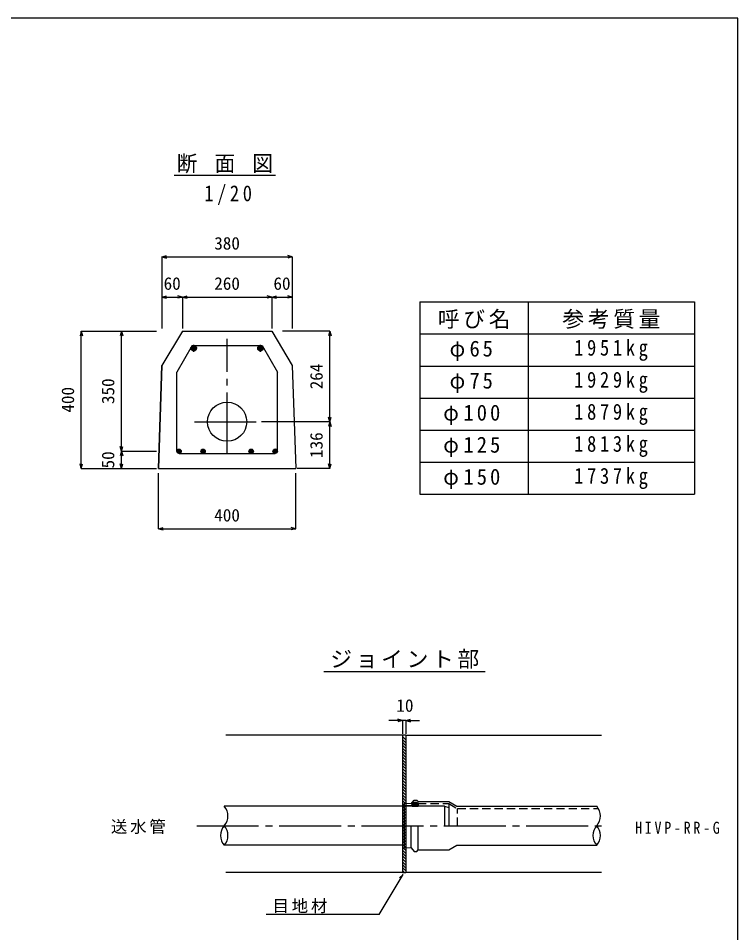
# Model space of a CAD drawing. Units: millimetres, scale not verified, with parts at other scales. Extents: x -2095 to 2541, y -2464 to 1486.
# Drawn here: x 533 to 2105, y -512 to 1486 of the extents above; entities that cross this region are included whole.
import ezdxf
from ezdxf.enums import TextEntityAlignment as Align

# ---------------------------------------------------------------- set-up
doc = ezdxf.new("R2010")
doc.units = ezdxf.units.MM
doc.header["$LTSCALE"] = 15
for name, pattern in [('CHAIN1', [8, 5, -1, 1, -1]), ('CHAIN2', [12, 9, -1, 1, -1]), ('DASHED1', [1.8, 1.2, -0.6])]:
    doc.linetypes.add(name, pattern=pattern)
for name, color, linetype in [('0-1', 3, 'Continuous'), ('0-2_パイプ', 7, 'Continuous'), ('0-3', 2, 'Continuous'), ('0-6', 4, 'Continuous'), ('0-F', 7, 'Continuous'), ('2-0_外寸', 7, 'Continuous')]:
    doc.layers.add(name, color=color, linetype=linetype)
doc.styles.add('ＭＳ ゴシック', font='')
doc.styles.get('ＭＳ ゴシック').set_extended_font_data('MS Gothic')

msp = doc.modelspace()

# ---------------------------------------------------------------- linework, layer by layer
at = {"layer": '0-1'}
for p, q in [((873.6, 1143.52), (1094.81, 1143.52)), ((891.58, 802.53), (846.58, 727.53)), ((891.58, 802.53), (846.58, 727.53)), ((891.58, 802.53), (1064.08, 802.53)), ((914.08, 802.53), (1086.58, 802.53)), ((1086.58, 802.53), (1131.58, 727.53)), ((1131.58, 727.53), (1139.08, 502.53)), ((839.08, 502.53), (1139.08, 502.53))]:
    msp.add_line(p, q, dxfattribs=at)
at = {"layer": '0-1', "color": 7, "linetype": 'CHAIN2'}
for p, q in [((989.08, 533.35), (989.08, 785.39)), ((917.9, 604.53), (1060.25, 604.53))]:
    msp.add_line(p, q, dxfattribs=at)
at = {"layer": '0-1'}
msp.add_lwpolyline([(839.08, 502.53), (846.58, 727.53), (839.08, 502.53)], dxfattribs=at)
at = {"layer": '0-2_パイプ'}
msp.add_circle((989.08, 604.53), 42.75, dxfattribs=at)
at = {"layer": '0-3', "color": 4}
for p, q in [((846.58, 964.96), (856.72, 967.68)), ((846.58, 964.96), (1131.58, 964.96)), ((846.58, 964.96), (856.72, 962.25)), ((846.58, 964.96), (846.58, 877.03)), ((1131.58, 964.96), (1121.44, 967.68)), ((1131.58, 964.96), (1121.44, 962.25)), ((1131.58, 964.96), (1131.58, 877.03)), ((846.58, 877.03), (856.72, 879.74)), ((891.58, 877.03), (881.43, 879.74)), ((891.58, 877.03), (901.72, 879.74)), ((1086.58, 877.03), (1076.43, 879.74)), ((1086.58, 877.03), (1096.72, 879.74)), ((1131.58, 877.03), (1121.44, 879.74)), ((846.58, 877.03), (891.58, 877.03)), ((846.58, 877.03), (856.72, 874.31)), ((846.58, 877.03), (846.58, 807.91)), ((891.58, 877.03), (881.43, 874.31)), ((891.58, 877.03), (891.58, 807.91)), ((891.58, 877.03), (1086.58, 877.03)), ((891.58, 877.03), (901.72, 874.31)), ((1086.58, 877.03), (1076.43, 874.31)), ((1086.58, 877.03), (1086.58, 807.91)), ((1086.58, 877.03), (1131.58, 877.03)), ((1086.58, 877.03), (1096.72, 874.31)), ((1131.58, 877.03), (1121.44, 874.31)), ((1131.58, 877.03), (1131.58, 807.91)), ((670.37, 802.53), (667.65, 792.39)), ((670.37, 502.53), (670.37, 802.53)), ((670.37, 802.53), (673.08, 792.39)), ((670.37, 802.53), (758.25, 802.53)), ((1213.65, 802.53), (1110.2, 802.53)), ((1213.65, 802.53), (1210.93, 792.39)), ((1213.65, 604.53), (1213.65, 802.53)), ((1213.65, 802.53), (1216.36, 792.39)), ((1213.65, 604.53), (1110.2, 604.53)), ((1213.65, 604.53), (1210.93, 614.67)), ((1213.65, 604.53), (1216.36, 614.67)), ((670.37, 502.53), (667.65, 512.67)), ((670.37, 502.53), (673.08, 512.67)), ((670.37, 502.53), (758.25, 502.53))]:
    msp.add_line(p, q, dxfattribs=at)
at = {"layer": '0-3'}
for p, q in [((912.6, 771.03), (879.2, 712.53)), ((910.19, 765.55), (915.65, 771)), ((910.26, 764.02), (917.18, 770.94)), ((910.61, 762.78), (918.42, 770.59)), ((910.85, 767.8), (913.4, 770.35)), ((911.15, 761.74), (919.46, 770.05)), ((911.86, 760.85), (920.34, 769.34)), ((912.72, 760.12), (921.08, 768.48)), ((913.73, 759.55), (921.65, 767.47)), ((914.94, 759.16), (922.04, 766.26)), ((916.4, 759.03), (922.17, 764.8)), ((918.43, 759.47), (921.73, 762.77)), ((1061.75, 759.03), (1055.99, 764.8)), ((1063.22, 759.16), (1056.11, 766.26)), ((1059.72, 759.47), (1056.43, 762.77)), ((1064.42, 759.55), (1056.5, 767.47)), ((1065.44, 760.12), (1057.08, 768.48)), ((1066.29, 760.85), (1057.81, 769.34)), ((1067, 761.74), (1058.69, 770.05)), ((1067.55, 762.78), (1059.74, 770.59)), ((1067.9, 764.02), (1060.98, 770.94)), ((1067.96, 765.55), (1062.51, 771)), ((1067.31, 767.8), (1064.75, 770.35)), ((879.2, 540.03), (879.2, 712.53)), ((1098.95, 540.03), (1098.95, 712.53)), ((879.21, 539.84), (884.27, 544.9)), ((879.3, 540.99), (883.11, 544.81)), ((879.33, 538.91), (885.2, 544.77)), ((879.6, 538.11), (886, 544.51)), ((879.96, 537.41), (886.69, 544.14)), ((880.12, 542.87), (881.23, 543.99)), ((880.42, 536.81), (887.3, 543.69)), ((880.95, 536.28), (887.82, 543.15)), ((881.57, 535.84), (888.26, 542.53)), ((882.29, 535.49), (888.61, 541.82)), ((883.1, 535.25), (888.85, 541)), ((884.07, 535.15), (888.95, 540.04)), ((931.71, 539.84), (936.77, 544.9)), ((931.8, 540.99), (935.61, 544.81)), ((931.83, 538.91), (937.7, 544.77)), ((932.1, 538.11), (938.5, 544.51)), ((932.46, 537.41), (939.19, 544.14)), ((932.62, 542.87), (933.73, 543.99)), ((932.92, 536.81), (939.8, 543.69)), ((933.45, 536.28), (940.32, 543.15)), ((934.07, 535.84), (940.76, 542.53)), ((934.79, 535.49), (941.11, 541.82)), ((935.6, 535.25), (941.35, 541)), ((936.57, 535.15), (941.45, 540.04)), ((1041.59, 535.15), (1036.7, 540.04)), ((1042.55, 535.25), (1036.8, 541)), ((1043.37, 535.49), (1037.04, 541.82)), ((1044.08, 535.84), (1037.39, 542.53)), ((1044.7, 536.28), (1037.83, 543.15)), ((1045.24, 536.81), (1038.36, 543.69)), ((1045.69, 537.41), (1038.96, 544.14)), ((1046.06, 538.11), (1039.66, 544.51)), ((1046.32, 538.91), (1040.46, 544.77)), ((1046.45, 539.84), (1041.39, 544.9)), ((1046.36, 540.99), (1042.54, 544.81)), ((1045.54, 542.87), (1044.42, 543.99)), ((1094.09, 535.15), (1089.2, 540.04)), ((1095.05, 535.25), (1089.3, 541)), ((1095.87, 535.49), (1089.54, 541.82)), ((1096.58, 535.84), (1089.89, 542.53)), ((1097.2, 536.28), (1090.33, 543.15)), ((1097.74, 536.81), (1090.86, 543.69)), ((1098.19, 537.41), (1091.46, 544.14)), ((1098.56, 538.11), (1092.16, 544.51)), ((1098.82, 538.91), (1092.96, 544.77)), ((1098.95, 539.84), (1093.89, 544.9)), ((1098.86, 540.99), (1095.04, 544.81)), ((1098.04, 542.87), (1096.92, 543.99)), ((884.08, 535.15), (1094.08, 535.15)), ((885.28, 535.3), (888.8, 538.83)), ((937.78, 535.3), (941.3, 538.83)), ((1040.38, 535.3), (1036.85, 538.83)), ((1092.88, 535.3), (1089.35, 538.83))]:
    msp.add_line(p, q, dxfattribs=at)
at = {"layer": '0-3', "color": 4, "linetype": 'CHAIN1'}
for p, q in [((923.67, 765.03), (908.67, 765.03)), ((916.17, 757.53), (916.17, 772.53)), ((1054.48, 765.03), (1069.48, 765.03)), ((1061.98, 757.53), (1061.98, 772.53))]:
    msp.add_line(p, q, dxfattribs=at)
at = {"layer": '0-3'}
msp.add_lwpolyline([(912.6, 771.03), (1065.56, 771.03), (1098.95, 712.53)], dxfattribs=at)
for centre, radius in [((916.17, 765.03), 6), ((1061.98, 765.03), 6), ((884.08, 540.03), 4.88), ((936.58, 540.03), 4.88), ((1041.58, 540.03), 4.88), ((1094.08, 540.03), 4.88)]:
    msp.add_circle(centre, radius, dxfattribs=at)
at = {"layer": '0-6'}
for p, q in [((758.25, 802.53), (755.53, 792.39)), ((758.25, 540.03), (758.25, 802.53)), ((758.25, 802.53), (760.97, 792.39)), ((758.25, 802.53), (834.59, 802.53)), ((1213.65, 604.53), (1064.08, 604.53)), ((1213.65, 604.53), (1210.93, 594.39)), ((1213.65, 502.53), (1213.65, 604.53)), ((1213.65, 604.53), (1216.36, 594.39)), ((758.25, 540.03), (755.53, 550.17)), ((758.25, 540.03), (755.53, 529.89)), ((758.25, 540.03), (760.97, 550.17)), ((758.25, 502.53), (758.25, 540.03)), ((758.25, 540.03), (760.97, 529.89)), ((758.25, 540.03), (834.59, 540.03)), ((670.37, 502.53), (758.25, 502.53)), ((758.25, 502.53), (755.53, 512.67)), ((758.25, 502.53), (760.97, 512.67)), ((758.25, 502.53), (834.59, 502.53)), ((1213.65, 502.53), (1142.01, 502.53)), ((1213.65, 502.53), (1210.93, 512.67)), ((1213.65, 502.53), (1216.36, 512.67)), ((839.08, 370.83), (839.08, 492.02)), ((1139.08, 370.83), (1139.08, 492.02)), ((839.08, 370.83), (849.22, 373.55)), ((839.08, 370.83), (1139.08, 370.83)), ((839.08, 370.83), (849.22, 368.11)), ((1139.08, 370.83), (1128.93, 373.55)), ((1139.08, 370.83), (1128.93, 368.11))]:
    msp.add_line(p, q, dxfattribs=at)
at = {"layer": '0-F', "color": 3}
for p, q in [((1200.58, 59.14), (1553.16, 59.14)), ((1372.39, -80.2), (986.37, -80.2)), ((1372.39, -80.2), (1372.39, -380.2)), ((1379.89, -80.2), (1807.55, -80.2)), ((1379.89, -80.2), (1379.89, -380.2)), ((1372.39, -380.2), (986.37, -380.2)), ((1807.55, -380.2), (1379.89, -380.2))]:
    msp.add_line(p, q, dxfattribs=at)
at = {"layer": '0-F', "color": 4}
for p, q in [((1372.39, -48.33), (1342.39, -48.33)), ((1372.39, -48.33), (1362.25, -45.62)), ((1372.39, -48.33), (1362.25, -51.05)), ((1379.89, -48.33), (1372.39, -48.33)), ((1372.39, -48.33), (1372.39, -77.36)), ((1379.89, -48.33), (1390.03, -45.62)), ((1379.89, -48.33), (1409.89, -48.33)), ((1379.89, -48.33), (1390.03, -51.05)), ((1379.89, -48.33), (1379.89, -77.36)), ((1463.89, -235.45), (982.81, -235.45)), ((1391.14, -230.01), (1397.78, -222.1)), ((1397.78, -222.1), (1403.78, -222.1)), ((1403.78, -222.1), (1406.93, -225.25)), ((1406.93, -225.25), (1473.64, -225.25)), ((1463.89, -235.45), (1473.64, -238.06)), ((1463.89, -235.45), (1463.89, -278.2)), ((1473.64, -225.25), (1491.31, -235.45)), ((1473.64, -238.06), (1473.64, -278.2)), ((1491.31, -235.45), (1796.86, -235.45)), ((1391.14, -326.38), (1391.14, -278.2)), ((1406.93, -331.15), (1406.93, -278.2)), ((1376.14, -320.95), (982.8, -320.95)), ((1391.14, -326.38), (1376.14, -326.91)), ((1391.14, -326.38), (1397.78, -334.3)), ((1397.78, -334.3), (1403.78, -334.3)), ((1403.78, -334.3), (1406.93, -331.15)), ((1406.93, -331.15), (1473.64, -331.15)), ((1473.64, -331.15), (1491.31, -320.95)), ((1491.31, -320.95), (1796.86, -320.95)), ((1321.57, -472.38), (1074.32, -472.38))]:
    msp.add_line(p, q, dxfattribs=at)
at = {"layer": '0-F'}
for p, q in [((1379.89, -80.2), (1372.39, -80.2)), ((1379.89, -90.52), (1372.39, -83.02)), ((1379.89, -96.89), (1372.39, -89.39)), ((1379.89, -103.25), (1372.39, -95.75)), ((1379.89, -109.61), (1372.39, -102.11)), ((1379.89, -115.98), (1372.39, -108.48)), ((1379.89, -122.34), (1372.39, -114.84)), ((1379.89, -128.71), (1372.39, -121.21)), ((1379.89, -135.07), (1372.39, -127.57)), ((1379.89, -141.43), (1372.39, -133.93)), ((1379.89, -147.8), (1372.39, -140.3)), ((1379.89, -154.16), (1372.39, -146.66)), ((1379.89, -160.53), (1372.39, -153.03)), ((1379.89, -166.89), (1372.39, -159.39)), ((1379.89, -173.25), (1372.39, -165.75)), ((1379.89, -179.62), (1372.39, -172.12)), ((1379.89, -185.98), (1372.39, -178.48)), ((1379.89, -192.34), (1372.39, -184.84)), ((1379.89, -198.71), (1372.39, -191.21)), ((1379.89, -205.07), (1372.39, -197.57)), ((1379.89, -211.44), (1372.39, -203.94)), ((1379.89, -217.8), (1372.39, -210.3)), ((1379.89, -224.16), (1372.39, -216.66)), ((1379.89, -230.53), (1372.39, -223.03)), ((1379.89, -236.89), (1372.39, -229.39)), ((1379.89, -243.26), (1372.39, -235.76)), ((1393.36, -232.31), (1397.78, -227.05)), ((1393.36, -232.31), (1393.36, -235.45)), ((1396.47, -235.45), (1393.36, -232.33)), ((1396.26, -235.45), (1393.36, -232.54)), ((1396.05, -235.45), (1393.36, -232.76)), ((1395.84, -235.45), (1393.36, -232.97)), ((1395.63, -235.45), (1393.36, -233.18)), ((1395.41, -235.45), (1393.36, -233.39)), ((1395.2, -235.45), (1393.36, -233.61)), ((1394.99, -235.45), (1393.36, -233.82)), ((1394.78, -235.45), (1393.36, -234.03)), ((1394.56, -235.45), (1393.36, -234.24)), ((1394.35, -235.45), (1393.36, -234.45)), ((1394.14, -235.45), (1393.36, -234.67)), ((1393.93, -235.45), (1393.36, -234.88)), ((1393.72, -235.45), (1393.36, -235.09)), ((1393.5, -235.45), (1393.36, -235.3)), ((1393.36, -235.45), (1406.48, -235.45)), ((1396.69, -235.45), (1393.45, -232.21)), ((1396.9, -235.45), (1393.54, -232.09)), ((1397.11, -235.45), (1393.64, -231.98)), ((1397.32, -235.45), (1393.74, -231.86)), ((1397.53, -235.45), (1393.83, -231.75)), ((1397.75, -235.45), (1393.93, -231.63)), ((1397.96, -235.45), (1394.03, -231.52)), ((1398.17, -235.45), (1394.12, -231.4)), ((1398.38, -235.45), (1394.22, -231.28)), ((1398.59, -235.45), (1394.32, -231.17)), ((1398.81, -235.45), (1394.41, -231.05)), ((1399.02, -235.45), (1394.51, -230.94)), ((1399.23, -235.45), (1394.61, -230.82)), ((1399.44, -235.45), (1394.71, -230.71)), ((1399.66, -235.45), (1394.8, -230.59)), ((1399.87, -235.45), (1394.9, -230.48)), ((1400.08, -235.45), (1395, -230.36)), ((1400.29, -235.45), (1395.09, -230.25)), ((1400.5, -235.45), (1395.19, -230.13)), ((1400.72, -235.45), (1395.29, -230.02)), ((1400.93, -235.45), (1395.38, -229.9)), ((1401.14, -235.45), (1395.48, -229.79)), ((1401.35, -235.45), (1395.58, -229.67)), ((1401.56, -235.45), (1395.67, -229.55)), ((1401.78, -235.45), (1395.77, -229.44)), ((1401.99, -235.45), (1395.87, -229.32)), ((1402.2, -235.45), (1395.96, -229.21)), ((1402.41, -235.45), (1396.06, -229.09)), ((1402.63, -235.45), (1396.16, -228.98)), ((1402.84, -235.45), (1396.25, -228.86)), ((1403.05, -235.45), (1396.35, -228.75)), ((1403.26, -235.45), (1396.45, -228.63)), ((1403.47, -235.45), (1396.54, -228.52)), ((1403.69, -235.45), (1396.64, -228.4)), ((1403.9, -235.45), (1396.74, -228.29)), ((1404.11, -235.45), (1396.83, -228.17)), ((1404.32, -235.45), (1396.93, -228.06)), ((1404.53, -235.45), (1397.03, -227.94)), ((1404.75, -235.45), (1397.12, -227.82)), ((1404.96, -235.45), (1397.22, -227.71)), ((1405.17, -235.45), (1397.32, -227.59)), ((1405.38, -235.45), (1397.42, -227.48)), ((1405.6, -235.45), (1397.51, -227.36)), ((1405.81, -235.45), (1397.61, -227.25)), ((1406.02, -235.45), (1397.71, -227.13)), ((1406.23, -235.45), (1397.83, -227.05)), ((1406.44, -235.45), (1398.04, -227.05)), ((1406.48, -235.27), (1398.26, -227.05)), ((1406.48, -235.06), (1398.47, -227.05)), ((1406.48, -234.84), (1398.68, -227.05)), ((1406.48, -234.63), (1398.89, -227.05)), ((1406.48, -234.42), (1399.1, -227.05)), ((1406.48, -234.21), (1399.32, -227.05)), ((1406.48, -234), (1399.53, -227.05)), ((1406.48, -233.78), (1399.74, -227.05)), ((1406.48, -233.57), (1399.95, -227.05)), ((1406.48, -233.36), (1400.17, -227.05)), ((1406.48, -233.15), (1400.38, -227.05)), ((1406.48, -232.93), (1400.59, -227.05)), ((1406.48, -232.72), (1400.8, -227.05)), ((1406.48, -232.51), (1401.01, -227.05)), ((1406.48, -232.3), (1401.23, -227.05)), ((1406.48, -232.09), (1401.44, -227.05)), ((1406.48, -231.87), (1401.65, -227.05)), ((1406.48, -231.66), (1401.86, -227.05)), ((1406.48, -231.45), (1402.07, -227.05)), ((1406.48, -231.24), (1402.29, -227.05)), ((1406.48, -231.03), (1402.5, -227.05)), ((1406.48, -230.81), (1402.71, -227.05)), ((1406.48, -230.6), (1402.92, -227.05)), ((1406.48, -230.39), (1403.13, -227.05)), ((1406.48, -230.18), (1403.35, -227.05)), ((1406.48, -229.96), (1403.56, -227.05)), ((1406.48, -229.75), (1403.77, -227.05)), ((1406.48, -229.75), (1406.48, -235.45)), ((1379.89, -249.62), (1372.39, -242.12)), ((1379.89, -255.98), (1372.39, -248.48)), ((1379.89, -262.35), (1372.39, -254.85)), ((1379.89, -268.71), (1372.39, -261.21)), ((1379.89, -275.08), (1372.39, -267.58)), ((1379.89, -281.44), (1372.39, -273.94)), ((1379.89, -287.8), (1372.39, -280.3)), ((1379.89, -294.17), (1372.39, -286.67)), ((1379.89, -300.53), (1372.39, -293.03)), ((1379.89, -306.9), (1372.39, -299.4)), ((1379.89, -313.26), (1372.39, -305.76)), ((1379.89, -319.62), (1372.39, -312.12)), ((1379.89, -325.99), (1372.39, -318.49)), ((1379.89, -332.35), (1372.39, -324.85)), ((1379.89, -338.72), (1372.39, -331.22)), ((1379.89, -345.08), (1372.39, -337.58)), ((1379.89, -351.44), (1372.39, -343.94)), ((1379.89, -357.81), (1372.39, -350.31)), ((1379.89, -364.17), (1372.39, -356.67)), ((1379.89, -370.54), (1372.39, -363.04)), ((1379.89, -376.9), (1372.39, -369.4)), ((1376.82, -380.2), (1372.39, -375.76)), ((1372.39, -380.2), (1379.89, -380.2))]:
    msp.add_line(p, q, dxfattribs=at)
at = {"layer": '0-F', "color": 4, "linetype": 'DASHED1'}
for p, q in [((1391.14, -234.96), (1376.14, -234.44)), ((1391.14, -234.96), (1397.78, -227.05)), ((1397.78, -227.05), (1403.78, -227.05)), ((1403.78, -227.05), (1406.48, -229.75)), ((1406.48, -229.75), (1473.64, -229.75)), ((1473.64, -229.75), (1492.73, -240.77)), ((1473.64, -229.75), (1473.64, -278.2)), ((1492.73, -278.2), (1492.73, -240.77)), ((1492.73, -240.77), (1800.72, -240.77))]:
    msp.add_line(p, q, dxfattribs=at)
at = {"layer": '0-F', "linetype": 'CHAIN2'}
msp.add_line((923.03, -278.2), (1807.55, -278.2), dxfattribs=at)
at = {"layer": '0-F', "color": 4}
for points in [[(1391.14, -230.01), (1376.14, -229.48), (1376.14, -326.91)], [(1321.57, -472.38), (1373.64, -384.91), (1366.12, -392.24)]]:
    msp.add_lwpolyline(points, dxfattribs=at)
at = {"layer": '0-F'}
msp.add_lwpolyline([(1406.48, -229.75), (1403.78, -227.05), (1397.78, -227.05)], dxfattribs=at)
at = {"layer": '0-F', "color": 4}
for centre, start, end in [((958.91, -256.82), 318.19, 41.81001), ((1772.96, -256.82), 318.19, 41.81001), ((1006.7, -299.57), 138.19, 221.81001), ((958.91, -299.57), 318.19, 41.81001), ((1820.76, -299.57), 138.19, 221.81001), ((1772.96, -299.57), 318.19, 41.81001)]:
    msp.add_arc(centre, 32.06, start, end, dxfattribs=at)
at = {"layer": '2-0_外寸', "color": 5}
for p, q in [((1410.48, 866.25), (1410.48, 446.25)), ((1410.48, 866.25), (2010.63, 866.25)), ((1647.42, 866.25), (1647.42, 446.25)), ((2010.63, 866.25), (2010.63, 446.25)), ((1410.48, 796.25), (2010.63, 796.25)), ((1410.48, 726.25), (2010.63, 726.25)), ((1410.48, 656.25), (2010.63, 656.25)), ((1410.48, 586.25), (2010.63, 586.25)), ((1410.48, 516.25), (2010.63, 516.25)), ((1410.48, 446.25), (2010.63, 446.25))]:
    msp.add_line(p, q, dxfattribs=at)
msp.add_lwpolyline([(-2094.86, -1453.99), (2105.14, -1453.99), (2105.14, 1486.01), (-2094.86, 1486.01)], close=True, dxfattribs=at)

# ---------------------------------------------------------------- texts
at = {"layer": '0-1', "color": 7, "char_height": 34.84, "attachment_point": 7, "style": 'ＭＳ ゴシック'}
for s, insert in [('\\T1.22;\\W0.95;断\\~面\\~図', (879.11, 1147.23)), ('\\T1.39;\\W0.85;1/20', (939.25, 1077.82))]:
    msp.add_mtext(s, dxfattribs=dict(at, insert=insert))
at = {"layer": '0-3', "color": 4, "style": 'ＭＳ ゴシック'}
for s, p in [('380', (960.95, 972.46)), ('60', (850.33, 884.53)), ('260', (960.95, 884.53)), ('60', (1090.33, 884.53))]:
    msp.add_text(s, height=27.49, dxfattribs=at).set_placement(p, align=Align.BOTTOM_LEFT)
for s, p in [('264', (1206.15, 675.4)), ('400', (662.87, 624.4))]:
    msp.add_text(s, height=27.49, rotation=90, dxfattribs=at).set_placement(p, align=Align.BOTTOM_LEFT)
at = {"layer": '0-6', "style": 'ＭＳ ゴシック'}
for s, p in [('350', (750.75, 643.15)), ('136', (1206.15, 525.4)), ('50', (750.75, 502.53))]:
    msp.add_text(s, height=27.49, rotation=90, dxfattribs=at).set_placement(p, align=Align.BOTTOM_LEFT)
msp.add_text('400', height=27.49, dxfattribs=at).set_placement((960.95, 378.33), align=Align.BOTTOM_LEFT)
at = {"layer": '0-F', "color": 4, "style": 'ＭＳ ゴシック'}
msp.add_text('10', height=27.49, dxfattribs=at).set_placement((1359.05, -37.47), align=Align.BOTTOM_LEFT)
at = {"layer": '0-F', "attachment_point": 7, "style": 'ＭＳ ゴシック'}
for s, insert, char_height in [('\\T1.17;ジョイント部', (1214.67, 64.79), 34.84), ('\\T1.17;送水管', (734.84, -296.2), 26.39), ('\\T1.39;\\W0.85;HIVP-RR-G', (1880.88, -296.2), 26.39), ('\\T1.17;目地材', (1088.07, -469.35), 26.39)]:
    msp.add_mtext(s, dxfattribs=dict(at, insert=insert, char_height=char_height))
at = {"layer": '2-0_外寸', "char_height": 34.84, "attachment_point": 7, "style": 'ＭＳ ゴシック'}
for s, insert in [('\\T1.17;呼び名', (1449.59, 807.49)), ('\\T1.17;参考質量', (1721.87, 807.49)), ('\\T1.27;\\W0.95;φ65', (1475.37, 737.49)), ('\\T1.4;\\W0.85;1951kg', (1747.65, 737.49)), ('\\T1.27;\\W0.95;φ75', (1475.37, 667.49)), ('\\T1.4;\\W0.85;1929kg', (1747.65, 667.49)), ('\\T1.29;\\W0.95;φ100', (1461.47, 597.49)), ('\\T1.4;\\W0.85;1879kg', (1747.65, 597.49)), ('\\T1.29;\\W0.95;φ125', (1461.47, 527.49)), ('\\T1.4;\\W0.85;1813kg', (1747.65, 527.49)), ('\\T1.29;\\W0.95;φ150', (1461.47, 457.49)), ('\\T1.4;\\W0.85;1737kg', (1747.65, 457.49))]:
    msp.add_mtext(s, dxfattribs=dict(at, insert=insert))

doc.saveas('drawing.dxf')
